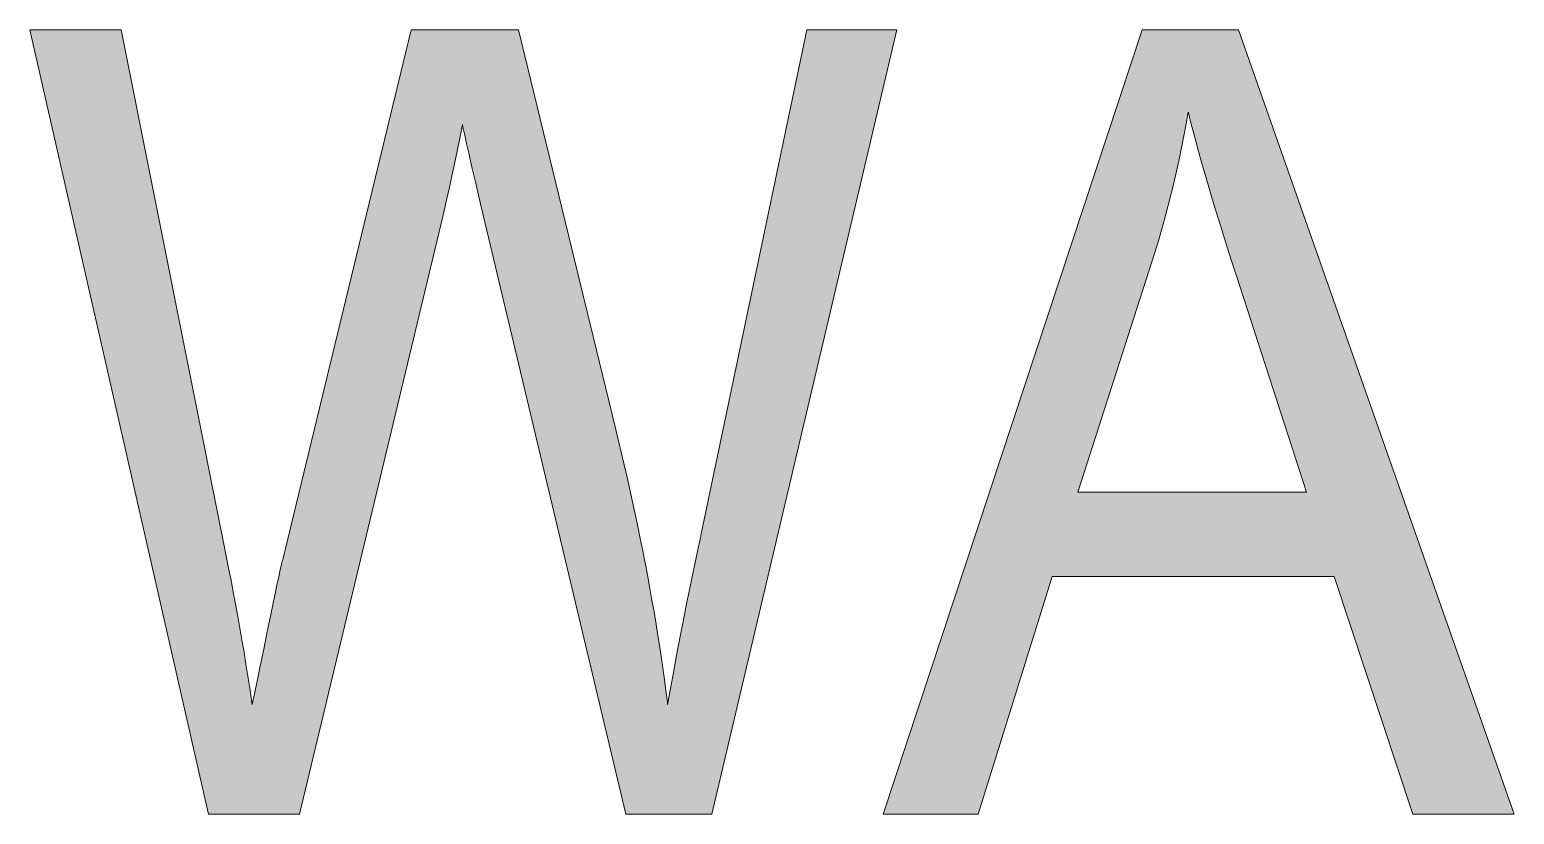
# Model space of a CAD drawing. Extents: x 0 to 420, y 0 to 297.
# Drawn here: x 118.397 to 122.813, y 165.042 to 167.375 of the extents above; entities that cross this region are included whole.
import ezdxf

# ---------------------------------------------------------------- set-up
doc = ezdxf.new("R2010")
doc.units = 0
doc.layers.add('green', color=98, linetype='CONTINUOUS')
doc.layers.add('L35', color=3, linetype='CONTINUOUS')

# ---------------------------------------------------------------- blocks, each defined once
blk = doc.blocks.new('kablogo')
at = {"layer": 'green'}
h = blk.add_hatch(color=256, dxfattribs=at)
h.paths.add_polyline_path([(33.4597, 4.7048), (32.9297, 4.7048), (31.503, 0.3827), (32.025, 0.3827), (32.4331, 1.692), (33.9867, 1.692), (34.4202, 0.3827), (34.98, 0.3827)])
h.paths.add_polyline_path([(32.5754, 2.1578), (32.983, 3.4253), (32.9979, 3.4721), (33.0173, 3.5368), (33.0357, 3.601), (33.0536, 3.6657), (33.0711, 3.7304), (33.0875, 3.7951), (33.1034, 3.8602), (33.1188, 3.9249), (33.1333, 3.9901), (33.1467, 4.0553), (33.1596, 4.12), (33.1721, 4.1857), (33.1835, 4.2509), (33.184, 4.2489), (33.1965, 4.1981), (33.2104, 4.1449), (33.2248, 4.0902), (33.2403, 4.0329), (33.2572, 3.9742), (33.2746, 3.913), (33.2925, 3.8503), (33.3119, 3.7851), (33.3323, 3.7184), (33.3532, 3.6497), (33.3751, 3.5786), (33.398, 3.5059), (33.4224, 3.4313), (33.4468, 3.3546), (33.8349, 2.1578)], flags=16)
h.paths.add_polyline_path([(31.5772, 4.7048), (31.0825, 4.7048), (30.4998, 1.9279), (30.4953, 1.9065), (30.4799, 1.8328), (30.4644, 1.7607), (30.4495, 1.69), (30.4351, 1.6198), (30.4211, 1.5512), (30.4077, 1.484), (30.3948, 1.4178), (30.3818, 1.3526), (30.3699, 1.2889), (30.3579, 1.2262), (30.3465, 1.1645), (30.3355, 1.1043), (30.3251, 1.0451), (30.3146, 0.9873), (30.3132, 1.0018), (30.3052, 1.0635), (30.2967, 1.1257), (30.2878, 1.1884), (30.2788, 1.2516), (30.2694, 1.3148), (30.2594, 1.3785), (30.249, 1.4427), (30.238, 1.5074), (30.2266, 1.5721), (30.2151, 1.6373), (30.2032, 1.7024), (30.1907, 1.7686), (30.1778, 1.8348), (30.1644, 1.9015), (30.1504, 1.9687), (30.1365, 2.0359), (30.1221, 2.1035), (30.1071, 2.1717), (30.0917, 2.2399), (30.0758, 2.3086), (30.0594, 2.3778), (30.0429, 2.4474), (30.026, 2.5171), (29.4935, 4.7048), (28.9008, 4.7048), (28.1937, 1.786), (28.1927, 1.7831), (28.1877, 1.7602), (28.1807, 1.7293), (28.1723, 1.691), (28.1623, 1.6442), (28.1509, 1.59), (28.1379, 1.5273), (28.1235, 1.4571), (28.1071, 1.379), (28.0892, 1.2929), (28.0698, 1.1988), (28.0489, 1.0968), (28.0265, 0.9873), (28.0225, 1.0122), (28.0125, 1.0779), (28.0021, 1.1436), (27.9916, 1.2093), (27.9807, 1.2755), (27.9692, 1.3412), (27.9578, 1.4073), (27.9458, 1.4735), (27.9339, 1.5397), (27.9215, 1.6059), (27.909, 1.6721), (27.8961, 1.7388), (27.8826, 1.805), (27.8692, 1.8716), (27.3039, 4.7048), (26.7998, 4.7048), (27.7856, 0.3827), (28.2872, 0.3827), (29.0755, 3.6761), (29.0855, 3.7169), (29.0989, 3.7746), (29.1123, 3.8354), (29.1263, 3.8991), (29.1407, 3.9652), (29.1551, 4.0349), (29.1696, 4.1076), (29.1845, 4.1827), (29.189, 4.1608), (29.1969, 4.1235), (29.2074, 4.0752), (29.2208, 4.0165), (29.2367, 3.9468), (29.2557, 3.8672), (29.2771, 3.7766), (29.3009, 3.6761), (30.0842, 0.3827), (30.558, 0.3827)])
at = {"layer": 'green', "lineweight": 0}
for points in [[(31.5772, 4.7048), (31.0825, 4.7048), (30.4998, 1.9279), (30.4953, 1.9065), (30.4799, 1.8328), (30.4644, 1.7607), (30.4495, 1.69), (30.4351, 1.6198), (30.4211, 1.5512), (30.4077, 1.484), (30.3948, 1.4178), (30.3818, 1.3526), (30.3699, 1.2889), (30.3579, 1.2262), (30.3465, 1.1645), (30.3355, 1.1043), (30.3251, 1.0451), (30.3146, 0.9873), (30.3132, 1.0018), (30.3052, 1.0635), (30.2967, 1.1257), (30.2878, 1.1884), (30.2788, 1.2516), (30.2694, 1.3148), (30.2594, 1.3785), (30.249, 1.4427), (30.238, 1.5074), (30.2266, 1.5721), (30.2151, 1.6373), (30.2032, 1.7024), (30.1907, 1.7686), (30.1778, 1.8348), (30.1644, 1.9015), (30.1504, 1.9687), (30.1365, 2.0359), (30.1221, 2.1035), (30.1071, 2.1717), (30.0917, 2.2399), (30.0758, 2.3086), (30.0594, 2.3778), (30.0429, 2.4474), (30.026, 2.5171), (29.4935, 4.7048), (28.9008, 4.7048), (28.1937, 1.786), (28.1927, 1.7831), (28.1877, 1.7602), (28.1807, 1.7293), (28.1723, 1.691), (28.1623, 1.6442), (28.1509, 1.59), (28.1379, 1.5273), (28.1235, 1.4571), (28.1071, 1.379), (28.0892, 1.2929), (28.0698, 1.1988), (28.0489, 1.0968), (28.0265, 0.9873), (28.0225, 1.0122), (28.0125, 1.0779), (28.0021, 1.1436), (27.9916, 1.2093), (27.9807, 1.2755), (27.9692, 1.3412), (27.9578, 1.4073), (27.9458, 1.4735), (27.9339, 1.5397), (27.9215, 1.6059), (27.909, 1.6721), (27.8961, 1.7388), (27.8826, 1.805), (27.8692, 1.8716), (27.3039, 4.7048), (26.7998, 4.7048), (27.7856, 0.3827), (28.2872, 0.3827), (29.0755, 3.6761), (29.0855, 3.7169), (29.0989, 3.7746), (29.1123, 3.8354), (29.1263, 3.8991), (29.1407, 3.9652), (29.1551, 4.0349), (29.1696, 4.1076), (29.1845, 4.1827), (29.189, 4.1608), (29.1969, 4.1235), (29.2074, 4.0752), (29.2208, 4.0165), (29.2367, 3.9468), (29.2557, 3.8672), (29.2771, 3.7766), (29.3009, 3.6761), (30.0842, 0.3827), (30.558, 0.3827)], [(33.4597, 4.7048), (32.9297, 4.7048), (31.503, 0.3827), (32.025, 0.3827), (32.4331, 1.692), (33.9867, 1.692), (34.4202, 0.3827), (34.98, 0.3827)], [(32.5754, 2.1578), (32.983, 3.4253), (32.9979, 3.4721), (33.0173, 3.5368), (33.0357, 3.601), (33.0536, 3.6657), (33.0711, 3.7304), (33.0875, 3.7951), (33.1034, 3.8602), (33.1188, 3.9249), (33.1333, 3.9901), (33.1467, 4.0553), (33.1596, 4.12), (33.1721, 4.1857), (33.1835, 4.2509), (33.184, 4.2489), (33.1965, 4.1981), (33.2104, 4.1449), (33.2248, 4.0902), (33.2403, 4.0329), (33.2572, 3.9742), (33.2746, 3.913), (33.2925, 3.8503), (33.3119, 3.7851), (33.3323, 3.7184), (33.3532, 3.6497), (33.3751, 3.5786), (33.398, 3.5059), (33.4224, 3.4313), (33.4468, 3.3546), (33.8349, 2.1578)]]:
    blk.add_lwpolyline(points, close=True, dxfattribs=at)

msp = doc.modelspace()

# ---------------------------------------------------------------- block references
at = {"layer": 'L35', "xscale": 0.5397594371171976, "yscale": 0.5397594371171976, "zscale": 0.5397594371171976}
msp.add_blockref('kablogo', (103.932027, 164.835718), dxfattribs=at)

doc.saveas('drawing.dxf')
